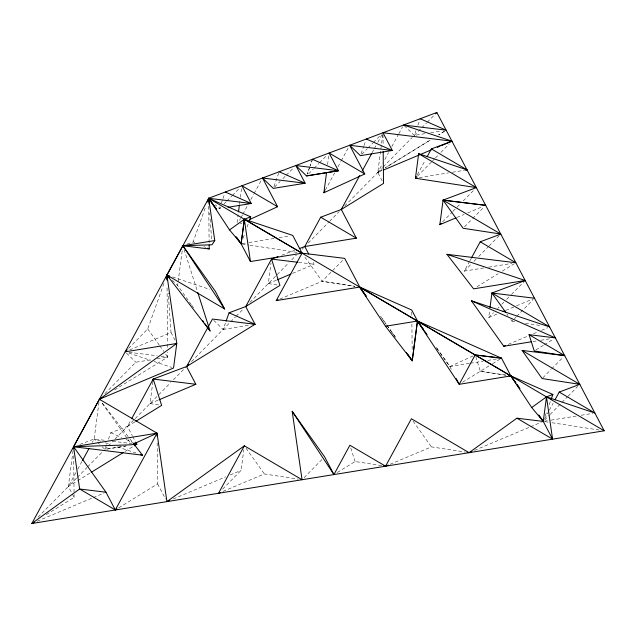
<?xml version="1.0" encoding="UTF-8"?>
<svg xmlns="http://www.w3.org/2000/svg" width="636" height="636" viewBox="0 0 636 636"><rect width="100%" height="100%" fill="white"/><g stroke="black" fill="none" stroke-linecap="round" stroke-linejoin="round"><path stroke-width="0.48" stroke-dasharray="3.18 2.39" d="M73.061 450.622L68.338 486.468L74.102 497.424L46.197 514.643M98.985 402.214L94.136 439.023L92.276 442.449M158.722 404.949L149.985 403.606L152.831 382.005M191.285 304.612L177.635 285.461L178.016 282.551M178.144 281.581L182.476 248.644M237.109 222.552L238.126 214.809M239.526 204.156L240.289 198.345M240.416 197.383L241.688 187.7M222.64 489.092L241.108 470.362L243.819 449.739M277.026 284.952L268.297 283.616L271.008 263.002M327.588 164.644L328.733 155.923M382.196 180.886L377.768 172.459L382.991 132.741M496.788 314.152L488.694 317.563L489.728 309.708M102.189 446.782L104.861 449.382L107.166 442.902M108.486 439.206L110.791 432.726L127.439 426.462L132.32 435.755M128.583 348.369L147.735 328.939L163.945 283.418M187.143 244.129L193.145 241.879L205.69 206.636M220.016 206.811L219.364 208.664L215.334 204.768M221.336 203.115L222.648 199.41M222.982 198.496L224.627 193.861M243.119 238.206L244.773 233.563M247.086 227.06L248.406 223.347M273.917 186.555L279.188 171.752M213.775 320.361L223.141 329.448L225.772 322.055M312.467 159.27L310.169 165.742L312.141 160.2M361.065 153.817L363.713 146.391M364.023 145.493L365.684 140.842M404.242 125.65L414.29 135.396L415.936 130.762M417.908 125.22L420.213 118.741M545.251 415.825L546.904 411.182M549.218 404.679L550.545 400.966M75.867 472.643L68.37 486.453L38.017 517.227M77.743 469.193L81.965 461.434M325.306 190.14L334.679 172.889M337.962 166.847L340.777 161.671M341.246 160.813L348.743 147.011M344.688 206.024L377.768 172.459L381.99 169.836L377.792 172.451L382.459 163.818M384.82 159.509L388.556 152.608M391.856 146.574L398.406 134.49M398.891 133.632L402.628 126.731M134.919 421.875L127.407 426.51L131.167 419.609M239.541 220.287L240.48 218.561M240.949 217.695L242.356 215.111M242.825 214.245L247.984 204.76M250.799 199.585L253.613 194.409M254.082 193.551L261.587 179.75M372.084 152.807L373.976 149.317M374.453 148.442L375.876 145.827M377.776 142.337L382.045 134.49M417.303 174.797L425.277 160.129M483.75 267.971L464.272 271.127L469.432 261.642M469.901 260.776L470.839 259.051M544.67 418.806L548.892 411.047M549.361 410.188L553.121 403.288M308.603 173.843L313.389 168.985M314.073 168.294L318.859 163.436M319.542 162.744L326.379 155.804M76.63 478.057L68.37 486.453L76.813 481.237M77.322 477.358L86.957 467.563M87.649 466.864L102.801 451.481M104.868 449.374L107.603 446.599M108.287 445.908L112.389 441.742M115.124 438.959L127.439 426.462M414.29 135.389L421.127 128.448M421.811 127.757L426.597 122.891M427.281 122.199L434.118 115.259M191.476 361.614L229.97 322.508M230.653 321.816L235.439 316.959M236.123 316.267L243.644 308.635M249.853 302.362L288.943 262.612M291.701 259.814L296.519 254.909M302.02 249.312L304.088 247.213M308.206 243.039L328.868 222.051M329.559 221.352L339.195 211.557M377.792 172.451L382.61 167.554M383.301 166.855L412.215 137.487M442.584 221.869L452.228 212.082M452.919 211.383L456.362 207.885M457.053 207.185L460.496 203.687M463.254 200.889L474.273 189.703M464.471 226.861L471.992 219.229M472.675 218.53L484.306 206.732M220.732 207.28L219.364 208.664L222.258 208.187M224.15 203.806L226.201 201.723M226.885 201.032L231.679 196.174M232.363 195.483L239.2 188.542M274.633 187.016L280.102 181.459M282.845 178.684L285.58 175.91M286.264 175.218L293.792 167.578M104.876 393.692L135.881 362.234L152.314 359.571M361.789 154.254L367.258 148.705M367.942 148.005L372.728 143.148M373.411 142.456L380.94 134.816M127.407 426.51L170.671 382.626M173.421 379.827L185.831 367.242M417.494 176.148L431.963 161.465M432.655 160.765L434.722 158.666M435.406 157.966L438.164 155.168M440.923 152.378L449.191 143.982M304.914 257.175L322.102 281.271L343.305 259.758M464.272 271.127L471.165 264.139M473.923 261.34L475.99 259.242M478.749 256.443L488.392 246.657M489.084 245.957L500.111 234.771M304.103 477.644L321.88 459.605M488.694 317.563L493.52 312.666M497.654 308.476L499.037 307.077M501.788 304.278L503.855 302.18M506.614 299.381L510.748 295.191M511.439 294.492L525.217 280.508M510.827 319.534L511.972 321.14L516.074 316.982M516.758 316.283L533.175 299.628M542.81 377.856L551.014 369.532M551.698 368.84L563.329 357.042M544.647 419.998L549.464 415.101M550.156 414.402L567.384 396.928M568.075 396.228L577.719 386.442M114.567 389.9L167.777 357.066L167.729 352.121M77.656 480.713L90.32 472.89M124.934 451.512L133.385 446.297M118.694 507.878L157.585 483.877L157.148 442.155M476.984 286.764L498.123 273.719M502.353 271.111L514.19 263.805M462.579 382.228L489.323 365.708M337.326 472.476L355.079 461.521L381.735 465.616M535.933 349.903L543.549 345.205M544.392 344.688L553.694 338.948M492.582 363.705L499.896 359.189M240.281 223.832L242.054 223.013M440.168 353.02L449.843 366.582L473.383 355.77M268.297 283.608L276.382 280.19M292.56 273.369L314.12 264.258L312.34 260.879M377.768 172.451L382.347 170.512M129.657 349.935L171.012 332.509L168.19 292.886M456.902 217.464L464.097 214.435M467.691 212.917L482.97 206.477M279.84 299.095L322.094 281.287L354.928 286.335L322.102 281.271M149.993 403.606L158.078 400.195M505.779 310.36L515.661 306.194M516.567 305.813L532.745 299M37.23 521.202L92.411 497.94M93.317 497.567L104.169 492.987M508.275 344.362L528.047 336.031M533.445 333.757L537.937 331.865M541.53 330.354L547.827 327.699M173.254 498.95L225.724 476.841M230.248 474.933L241.108 470.362M223.029 491.366L264.377 473.939L298.181 479.131M390.075 464.304L431.423 446.877L465.226 452.077M474.504 450.391L529.685 427.13M530.591 426.748L541.443 422.177M281.684 255.235L294.619 250.353M79.826 444.397L94.136 439.023L105.775 440.422M416.222 135.078L425.882 133.504M430.715 132.725L440.382 131.159M419.323 177.611L448.531 172.881M452.427 172.245L464.105 170.353M242.109 243.628L247.953 242.682M248.922 242.523L274.243 238.428M279.109 237.633L289.825 235.9M488.615 267.184L511.988 263.391M223.141 329.448L249.233 325.219M157.148 358.784L167.777 357.066L164.342 352.241M532.992 341.532L536.887 340.896M540.783 340.268L550.522 338.686M469.4 363.379L449.93 366.527L436.288 347.359M470.37 363.22L483.026 361.176M487.899 360.389L496.66 358.974M544.241 421.239L550.084 420.293M551.054 420.134L576.375 416.039M581.24 415.244L592.927 413.36M298.634 262.374L314.12 264.258M129.036 352.312L157.124 355.755M160.995 356.232L167.777 357.066M112.548 441.249L131.914 443.618M242.07 243.946L248.843 244.995M249.813 245.138L298.205 252.579M511.972 321.14L514.866 321.585M525.495 323.223L540.942 325.592M475.768 356.756L480.331 371.265L506.081 375.192M480.331 371.265L506.041 375.216M545.203 421.692L548.089 422.161M551.968 422.733L599.351 430.055M172.507 276.93L209.721 289.38M128.885 353.067L150.279 360.23M153.999 361.471L171.68 367.385M100.647 441.201L94.136 439.023L96.831 441.599M105.298 442.751L109.949 444.31M117.39 446.798L135.993 453.023M193.145 241.879L194.926 242.666M203.846 246.601L205.627 247.396M110.791 432.726L121.54 437.481M126.015 439.46L133.178 442.624M172.276 280.261L177.635 285.461M126.508 353.139L135.881 362.234M97.499 442.243L99.51 444.19M102.364 403.184L129.323 438.125M129.919 438.896L132.916 442.775M506.82 313.914L507.965 315.52M436.185 347.431L439.595 352.217M380.574 316.211L386.338 324.304M386.919 325.115L395.56 337.255M382.196 318.716L386.235 324.376M386.807 325.187L390.846 330.847M391.426 331.658L393.151 334.083M393.732 334.894L395.457 337.319M413.106 421.159L431.423 446.877M191.857 305.415L193.567 307.808M246.06 448.221L264.377 473.939M147.735 328.939L159.191 345.006M159.763 345.809L163.77 351.438M102.205 403.272L131.207 443.984M449.843 366.582L452.069 370.804M171.012 332.509L175.003 340.093M132.765 436.606L135.428 441.67M157.585 483.877L165.583 499.069M350.754 447.959L355.079 461.521M184.05 249.487L197.51 291.63M209.737 213.132L209.88 215.111M210.158 219.07L211.637 239.828M411.77 312.03L411.81 316.005M411.897 323.955L412.176 350.778M383.015 134.729L383.118 144.666M208.743 206.239L209.133 243.008M167.053 287.901L167.634 343.233M167.642 344.219L167.681 348.17M73.665 455.686L74.062 493.449M74.07 494.442L74.102 497.424M309.835 166.672L307.204 174.073L309.835 166.68M430.135 140.119L385.368 167.753L430.135 140.127M444.485 131.262L438.578 134.911L444.492 131.262M126.127 445.931L105.83 449.223L126.127 445.931"/><path stroke-width="0.95" d="M73.315 448.682L73.569 446.742L99.367 399.305L176.776 343.464L166.918 275.054L182.858 245.742L214.769 240.575L208.68 198.305L250.719 216.844L249.399 220.565M152.966 381.02L153.22 379.056L186.523 366.543L195.84 384.279L158.984 399.813M238.508 211.907L239.398 205.126M250.719 216.844L244.359 219.237L241.108 243.803L250.433 261.539L302.052 253.192L244.343 219.261L229.548 229.914L208.68 198.297L31.816 523.515L604.192 430.795L436.853 112.485L420.213 118.741L446.178 130.213L403.566 125.014L295.827 165.527L306.552 175.918L338.439 170.742L329.114 153.022L364.778 173.962L323.899 192.732L326.57 172.388M300.113 252.89L302.068 253.176L292.743 235.431L244.367 219.245L241.131 243.779L229.548 229.914M465.083 170.194L467.031 169.884L418.655 153.705L415.427 178.247L476.356 187.62L443.053 200.125L439.826 224.667L456.004 217.846M385.519 326.236L412.184 360.779L417.415 321.061L385.519 326.236L359.698 287.162L510.803 375.948L515.947 383.095L510.835 375.892L552.859 394.463L551.205 399.106M407.668 354.244L412.279 360.715L417.502 320.997L411.746 310.042L359.825 287.082L366.161 295.986M489.99 307.745L491.93 293.021L525.217 280.508L446.941 254.32L473.605 288.855L525.201 280.492M467.158 452.371L469.09 452.673L516.917 418.186L552.581 439.15L543.255 421.414L546.507 396.856L594.875 413.042L559.219 392.078L554.997 399.837M165.924 277.845L166.918 275.062L169.717 275.992M207.344 202.002L208.664 198.297L604.192 430.795M226.098 321.124L229.063 312.801L245.695 306.552L255.036 324.281L186.65 366.503L212.44 319.057L255.036 324.281L229.063 312.801M82.434 460.567L89 448.491M297.664 262.255L271.524 259.075L279.935 285.405L245.75 306.528L271.524 259.075L277.996 256.634M323.899 192.732L324.837 191.007M383.19 151.622L383.524 183.414L341.238 209.514L320.703 217.21L304.763 246.537L299.238 248.604M475.14 354.991L459.2 384.311L417.399 321.093L423.091 329.074M131.636 418.742L153.22 379.056L195.84 384.279M276.239 300.605L302.052 253.152L344.672 258.375L359.769 287.059L276.239 300.605L278.035 299.85M308.786 254.122L304.779 246.514L356.367 238.166L341.262 209.459L359.745 175.488M362.115 171.132L371.607 153.681M388.278 465.059L385.583 466.196L349.887 445.24L333.94 474.567L324.614 456.831L292.194 411.325L302.044 479.727L244.343 445.812L218.538 493.258L220.334 492.502M416.365 176.522L415.427 178.247L417.375 177.929M427.154 156.679L431.375 148.919L451.95 141.184L403.566 125.006L420.205 118.749M471.308 258.192L480.22 241.807L500.794 234.072L443.053 200.125L463.103 228.252L500.763 234.04M214.769 240.575L211.995 244.773L182.874 245.742L224.627 308.969L166.926 275.062L167.276 280.007M435.485 113.868L436.853 112.485M186.65 366.503L188.717 364.404M245.75 306.528L247.118 305.137M439.826 224.667L441.201 223.268M127.216 349.752L125.157 351.835L176.776 343.464L173.541 368.013L99.359 399.265L157.052 433.195L166.91 501.605L169.637 500.476M341.238 209.514L342.621 208.115M166.926 501.613L244.343 445.812M419.235 323.406L417.526 321.013L501.526 358.187L510.835 375.924L531.704 407.525L546.491 396.872L552.581 439.15M99.359 399.289L101.895 397.723M135.754 421.358L161.631 405.402L153.22 379.056M91.163 472.373L123.249 452.554M134.228 445.772L136.756 444.206L135.873 442.521M117 508.919L115.307 509.961L79.651 489.005L105.981 492.224L73.553 446.711L157.052 433.195L157.092 436.193M250.051 219.348L277.582 206.716L262.525 178.024L208.632 198.273L209.967 199.569M277.288 279.816L290.763 274.124M383.262 170.13L431.796 149.667M437.282 147.353L440.033 146.193M441.861 145.421L451.934 141.176L382.991 132.741L392.317 150.47L360.405 155.669L349.681 145.278L392.309 150.486L366.328 139.014M503.076 311.497L504.881 310.742M34.511 522.331L31.808 523.492L79.643 488.989L73.553 446.711L131.779 444.779L157.052 433.195L115.307 509.961L105.981 492.232M505.676 312.3L491.93 293.021L549.631 326.928L471.356 300.756L503.784 346.262L505.58 345.499M471.793 451.536L469.074 452.673L411.389 418.75L385.583 466.196L383.643 465.91M546.499 396.848L552.859 394.463M559.219 392.078L579.786 384.343L522.084 350.428L542.126 378.555L579.786 384.351M262.525 178.008L295.851 165.495L305.153 183.232L273.265 188.399L262.525 178.008L305.153 183.232L279.188 171.752M306.552 175.918L338.439 170.742L312.467 159.278M228.054 207.256L251.244 203.488L241.934 185.768L277.582 206.716M253.104 324.591L255.036 324.281M503.784 346.262L531.044 341.842M510.803 375.948L508.903 375.661L510.835 375.924L459.2 384.311L456.084 378.404M295.827 165.527L338.439 170.742M208.632 198.273L251.244 203.488L225.279 192.016M446.941 254.32L515.883 262.763L480.22 241.807M209.157 244.995L209.196 248.97L182.858 245.742L215.302 291.248L224.627 308.969M491.93 293.021L534.542 298.244M529.049 334.671L564.712 355.635L534.248 350.945L529.049 334.671L555.387 337.899L471.356 300.756M522.084 350.428L564.696 355.651M516.917 418.186L543.255 421.414L538.7 415.03L543.263 421.398M133.854 443.849L136.756 444.206L134.069 443.022M73.569 446.742L142.504 455.201L133.52 443.554M140.643 454.581L142.504 455.201M207.415 248.183L209.196 248.97M431.375 148.919L467.031 169.876M418.655 153.705L476.356 187.62M320.703 217.21L356.367 238.166M167.586 275.714L169.597 277.662M531.704 407.525L543.255 421.414M166.918 275.062L210.063 330.959L197.804 292.56M518.801 387.07L517.1 384.669L519.93 388.683M420.372 325.004L423.21 328.995M424.236 330.672L427.074 334.663M359.698 287.162L366.05 296.066M406.42 352.686L412.184 360.779M236.584 237.395L241.131 243.779L235.988 236.616M202.669 320.584L203.806 322.174M204.943 323.772L210.063 330.959M292.194 411.325L333.94 474.567M349.681 145.286L364.778 173.962M244.343 219.261L250.433 261.539M209.101 204.236L208.68 198.305L216.669 209.451L208.68 198.297L208.68 200.284M412.255 358.728L412.279 360.715M166.95 278.027L166.974 279.999M136.756 444.206L134.824 444.524L136.756 444.206M485.673 205.341L443.053 200.125L485.666 205.341M501.526 358.187L475.187 354.952L501.526 358.187"/></g></svg>
